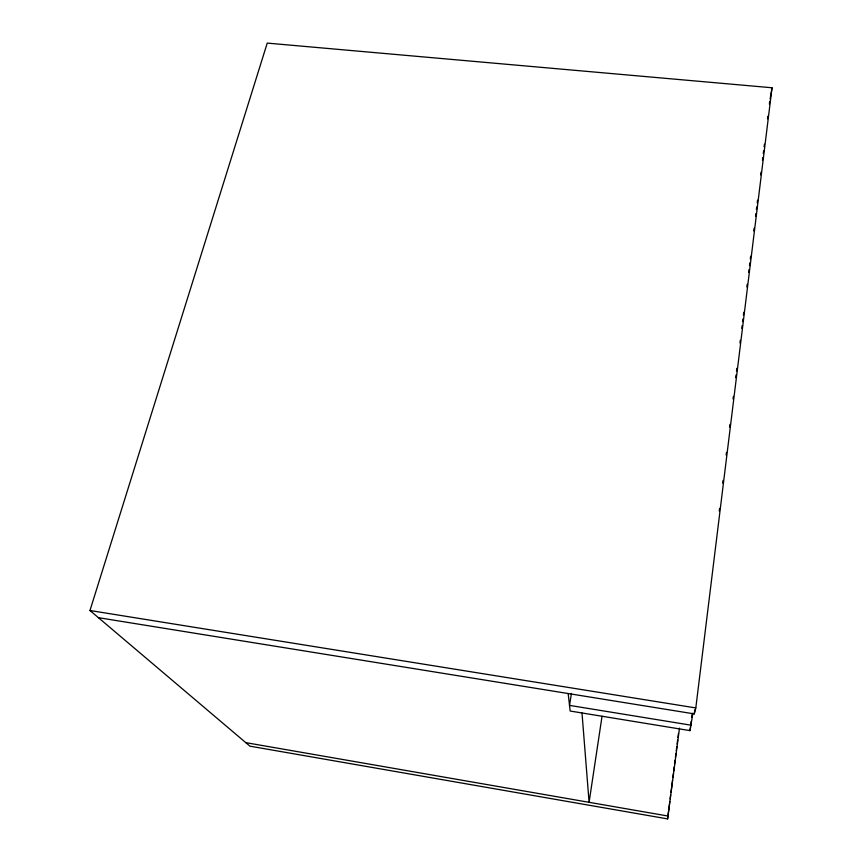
<?xml version="1.0" encoding="UTF-8"?>
<svg xmlns="http://www.w3.org/2000/svg" width="862" height="862" viewBox="0 0 862 862"><rect width="100%" height="100%" fill="white"/><g stroke="black" fill="none" stroke-linecap="round" stroke-linejoin="round"><path stroke-width="1.29" d="M568.177 693.533L570.159 711.031L690.031 730.631L692.886 713.219M98.397 617.666L694.287 713.898L694.783 709.9M719.264 511.101L719.587 508.429M722.712 483.076L723.035 480.414M726.16 455.061L726.494 452.388M729.608 427.046L729.942 424.373M733.066 399.02L733.39 396.358M735.695 377.675L736.019 375.002M736.514 371.005L736.838 368.333M739.962 342.99L740.296 340.318M741.773 328.314L742.096 325.642M742.591 321.634L742.925 318.972M743.41 314.964L743.744 312.303M746.858 286.949L747.192 284.277M748.669 272.273L749.003 269.601M749.487 265.604L749.821 262.932M750.317 258.934L750.64 256.262M753.765 230.908L754.088 228.247M755.575 216.233L755.899 213.571M756.394 209.563L756.717 206.891M757.213 202.893L757.547 200.221M760.661 174.878L760.995 172.206M762.471 160.203L762.805 157.53M763.29 153.522L763.624 150.861M764.12 146.852L764.443 144.191M767.568 118.837L767.891 116.165M769.378 104.162L769.701 101.49M694.287 713.898L695.806 707.928L772.029 87.762L267.242 43.1L89.971 610.511L249.948 746.169L667.608 818.9L679.493 728.131M690.031 730.631L690.527 726.623M690.861 723.961L691.195 721.289M691.69 717.281L692.014 714.609M667.608 818.9L669.817 801.541M670.151 798.869L670.658 794.872M671.002 792.2L672.532 780.175M672.866 777.513L673.373 773.505M673.718 770.833L674.224 766.824M674.569 764.152L675.075 760.155M675.409 757.482L675.927 753.474M676.261 750.802L676.767 746.804M677.112 744.132L677.618 740.124M677.963 737.452L678.469 733.443M602.042 716.268L589.091 802.317L582.001 712.971M571.441 693.425L569.523 705.396L691.399 725.244M770.122 98.99L772.029 87.762M89.971 610.511L695.806 707.928M245.81 742.645L668.319 816.088"/></g></svg>
